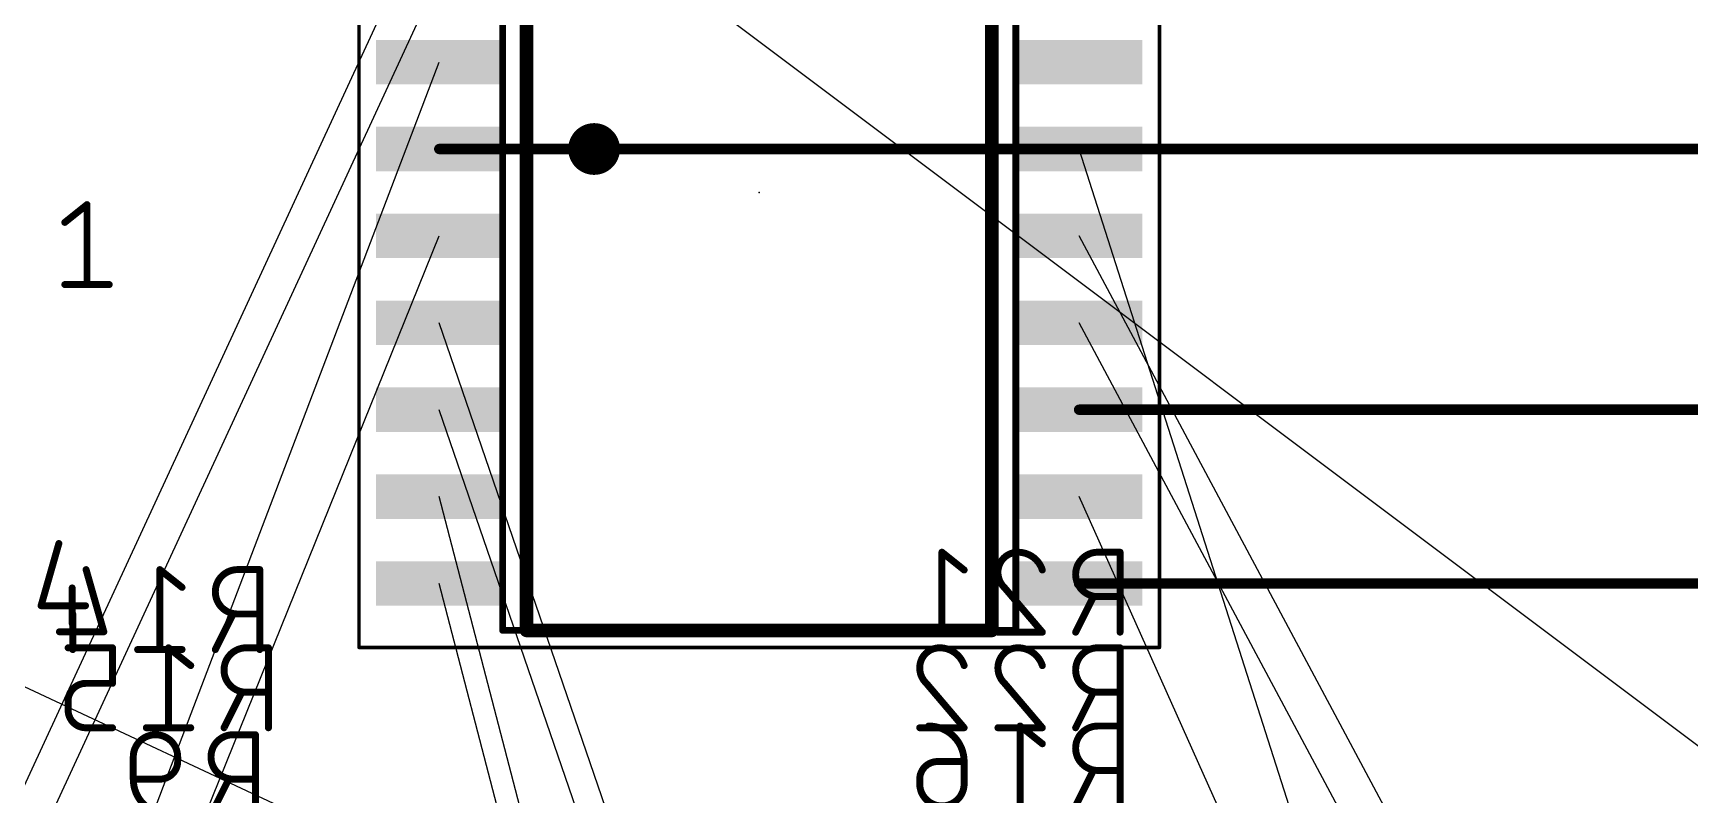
# Model space of a CAD drawing. Extents: x -15 to 70, y 0 to 100.
# Drawn here: x 13.27 to 37.48, y 19.64 to 30.78 of the extents above; entities that cross this region are included whole.
import ezdxf

# ---------------------------------------------------------------- set-up
doc = ezdxf.new("R2010")
doc.units = 0
for name, color, linetype in [('1', 12, 'CONTINUOUS'), ('16', 132, 'CONTINUOUS'), ('18', 110, 'CONTINUOUS'), ('19', 53, 'CONTINUOUS'), ('22', 253, 'CONTINUOUS'), ('24', 53, 'CONTINUOUS'), ('25', 253, 'CONTINUOUS'), ('26', 253, 'CONTINUOUS'), ('52', 253, 'CONTINUOUS')]:
    doc.layers.add(name, color=color, linetype=linetype)

# ---------------------------------------------------------------- blocks, each defined once
blk = doc.blocks.new('RECT')
blk.add_solid([(-0.5, -0.5), (0.5, -0.5), (-0.5, 0.5), (0.5, 0.5)])
blk = doc.blocks.new('ROUNDV')
at = {"const_width": 0.5}
blk.add_lwpolyline([(0, -0.25, 1), (0, 0.25, 1), (0, -0.25)], format="xyb", dxfattribs=at)

msp = doc.modelspace()

# ---------------------------------------------------------------- linework, layer by layer
at = {"layer": '1', "const_width": 0.1524}
msp.add_lwpolyline([(42.037, 29.083), (21.463, 29.083)], dxfattribs=at)
at = {"layer": '1', "const_width": 0.0762}
msp.add_lwpolyline([(21.463, 29.1211, 1), (21.463, 29.0449)], format="xyb", dxfattribs=at)
at = {"layer": '16', "const_width": 0.1524}
for points in [[(19.201, 29.083), (21.463, 29.083)], [(41.529, 25.273), (28.551, 25.273)], [(40.64, 22.733), (28.551, 22.733)]]:
    msp.add_lwpolyline(points, dxfattribs=at)
at = {"layer": '16', "const_width": 0.0762}
for points in [[(19.201, 29.1211, 1), (19.201, 29.0449)], [(21.463, 29.0449, 1), (21.463, 29.1211)], [(28.551, 25.3111, 1), (28.551, 25.2349)], [(28.551, 22.7711, 1), (28.551, 22.6949)]]:
    msp.add_lwpolyline(points, format="xyb", dxfattribs=at)
at = {"layer": '19'}
for p, q in [((44.749, 14.986), (19.201, 34.163)), ((10.98, 15.113), (19.201, 32.893)), ((10.98, 13.843), (19.201, 31.623)), ((10.98, 8.763), (19.201, 30.353)), ((42.037, 29.083), (21.463, 29.083)), ((35.618, 6.985), (28.551, 29.083)), ((10.98, 7.493), (19.201, 27.813)), ((35.618, 14.605), (28.551, 27.813)), ((23.299, 14.605), (19.201, 26.543)), ((35.618, 13.335), (28.551, 26.543)), ((23.299, 13.335), (19.201, 25.273)), ((23.299, 8.255), (19.201, 24.003)), ((35.618, 8.255), (28.551, 24.003)), ((17.78, 19.05), (9.779, 22.791)), ((23.299, 6.985), (19.201, 22.733))]:
    msp.add_line(p, q, dxfattribs=at)
at = {"layer": '22', "const_width": 0.2}
for points in [[(20.476, 34.848), (20.476, 22.048)], [(27.276, 22.048), (27.276, 34.848)], [(20.476, 22.048), (27.276, 22.048)]]:
    msp.add_lwpolyline(points, dxfattribs=at)
at = {"layer": '22', "const_width": 0.1}
for points in [[(20.476, 22.098, 1), (20.476, 21.998)], [(20.426, 22.048, 1), (20.526, 22.048)], [(27.226, 22.048, 1), (27.326, 22.048)], [(27.276, 21.998, 1), (27.276, 22.098)]]:
    msp.add_lwpolyline(points, format="xyb", dxfattribs=at)
at = {"layer": '24'}
msp.add_point((23.876, 28.448), dxfattribs=at)
at = {"layer": '25', "const_width": 0.1016}
for points in [[(13.728, 28.0106), (14.0525, 28.2702)], [(14.0525, 28.2702), (14.0525, 27.1018)], [(13.728, 27.1018), (14.3771, 27.1018)], [(13.641, 23.3172), (13.3814, 22.4084)], [(13.8357, 22.6681), (13.8357, 22.1488)], [(13.3814, 22.4084), (14.0305, 22.4084)]]:
    msp.add_lwpolyline(points, dxfattribs=at)
at = {"layer": '25', "const_width": 0.0508}
for points in [[(14.0779, 28.2702, 1), (14.0271, 28.2702)], [(14.0684, 28.2504, 1), (14.0367, 28.29)], [(13.7121, 28.0304, 1), (13.7439, 27.9907)], [(13.728, 27.1272, 1), (13.728, 27.0764)], [(14.0271, 27.1018, 1), (14.0779, 27.1018)], [(14.3771, 27.0764, 1), (14.3771, 27.1272)], [(13.6654, 23.3102, 1), (13.6166, 23.3242)], [(13.8611, 22.6681, 1), (13.8103, 22.6681)], [(13.3569, 22.4154, 1), (13.4058, 22.4015)], [(13.3814, 22.4338, 1), (13.3814, 22.383)], [(14.0305, 22.383, 1), (14.0305, 22.4338)], [(13.8103, 22.1488, 1), (13.8611, 22.1488)]]:
    msp.add_lwpolyline(points, format="xyb", dxfattribs=at)
at = {"layer": '26', "const_width": 0.1016}
for points in [[(26.8712, 22.9306), (26.5467, 23.1902)], [(26.5467, 23.1902), (26.5467, 22.0218)], [(29.1499, 23.1902), (28.8253, 23.1902)], [(29.1499, 22.0218), (29.1499, 23.1902)], [(14.0386, 22.9362), (14.2982, 22.0274)], [(15.4412, 22.6766), (15.1167, 22.9362)], [(15.1167, 22.9362), (15.1167, 21.7678)], [(16.5769, 22.9362), (16.2523, 22.9362)], [(16.5769, 21.7678), (16.5769, 22.9362)], [(27.4625, 22.6709), (28.0142, 22.0218)], [(28.5008, 22.0218), (28.7604, 22.5411)], [(28.8253, 22.5411), (29.1499, 22.5411)], [(13.8439, 22.2871), (13.8439, 21.7678)], [(15.9278, 21.7678), (16.1874, 22.2871)], [(16.2523, 22.2871), (16.5769, 22.2871)], [(14.2982, 22.0274), (13.6491, 22.0274)], [(26.8712, 22.0218), (26.2221, 22.0218)], [(28.0142, 22.0218), (27.3651, 22.0218)], [(14.4252, 21.7932), (13.7761, 21.7932)], [(14.4252, 21.2739), (14.4252, 21.7932)], [(15.4412, 21.7678), (14.7921, 21.7678)], [(15.5682, 21.5336), (15.2437, 21.7932)], [(15.2437, 21.7932), (15.2437, 20.6248)], [(16.7039, 21.7932), (16.3793, 21.7932)], [(16.7039, 20.6248), (16.7039, 21.7932)], [(29.1499, 21.7932), (28.8253, 21.7932)], [(29.1499, 20.6248), (29.1499, 21.7932)], [(14.0358, 21.2739), (14.4252, 21.2739)], [(26.3195, 21.2739), (26.8712, 20.6248)], [(27.4625, 21.2739), (28.0142, 20.6248)], [(13.7761, 20.8844), (13.7761, 21.0143)], [(16.0548, 20.6248), (16.3144, 21.1441)], [(16.3793, 21.1441), (16.7039, 21.1441)], [(28.5008, 20.6248), (28.7604, 21.1441)], [(28.8253, 21.1441), (29.1499, 21.1441)], [(14.4252, 20.6248), (14.0358, 20.6248)], [(15.5682, 20.6248), (14.9191, 20.6248)], [(26.8712, 20.6248), (26.2221, 20.6248)], [(28.0142, 20.6248), (27.3651, 20.6248)], [(28.0142, 20.3906), (27.6897, 20.6502)], [(27.6897, 20.6502), (27.6897, 19.4818)], [(29.1499, 20.6502), (28.8253, 20.6502)], [(29.1499, 19.4818), (29.1499, 20.6502)], [(16.5134, 20.5232), (16.1888, 20.5232)], [(16.5134, 19.3548), (16.5134, 20.5232)], [(14.7286, 20.1986), (14.7286, 19.8741)], [(15.3777, 20.1337), (15.3777, 20.1986)], [(26.8712, 20.1309), (26.4818, 20.1309)], [(26.8712, 19.8064), (26.8712, 20.1309)], [(14.7286, 19.8741), (15.1181, 19.8741)], [(15.8643, 19.3548), (16.1239, 19.8741)], [(16.1888, 19.8741), (16.5134, 19.8741)], [(26.2221, 19.8713), (26.2221, 19.8064)], [(28.5008, 19.4818), (28.7604, 20.0011)], [(28.8253, 20.0011), (29.1499, 20.0011)]]:
    msp.add_lwpolyline(points, dxfattribs=at)
at = {"layer": '26'}
for points, const_width in [([(26.5626, 23.21, 1), (26.5308, 23.1704)], 0.0508), ([(26.5721, 23.1902, 1), (26.5213, 23.1902)], 0.0508), ([(27.6572, 23.1902, 0.4142), (27.3651, 22.8981)], 0.1016), ([(28.0142, 22.9306, 0.3252), (27.6572, 23.1902)], 0.1016), ([(27.6572, 23.2156, 1), (27.6572, 23.1648)], 0.0508), ([(27.6572, 23.1648, 1), (27.6572, 23.2156)], 0.0508), ([(28.8253, 23.1902, 1), (28.8253, 22.5411)], 0.1016), ([(28.8253, 23.2156, 1), (28.8253, 23.1648)], 0.0508), ([(28.8253, 23.1648, 1), (28.8253, 23.2156)], 0.0508), ([(29.1753, 23.1902, 1), (29.1245, 23.1902)], 0.0508), ([(29.1499, 23.1648, 1), (29.1499, 23.2156)], 0.0508), ([(14.063, 22.9432, 1), (14.0142, 22.9292)], 0.0508), ([(15.1325, 22.956, 1), (15.1008, 22.9164)], 0.0508), ([(15.1421, 22.9362, 1), (15.0913, 22.9362)], 0.0508), ([(16.2523, 22.9362, 1), (16.2523, 22.2871)], 0.1016), ([(16.2523, 22.9616, 1), (16.2523, 22.9108)], 0.0508), ([(16.2523, 22.9108, 1), (16.2523, 22.9616)], 0.0508), ([(16.6023, 22.9362, 1), (16.5515, 22.9362)], 0.0508), ([(16.5769, 22.9108, 1), (16.5769, 22.9616)], 0.0508), ([(26.8554, 22.9107, 1), (26.8871, 22.9504)], 0.0508), ([(27.3651, 22.8981, 0.2053), (27.4625, 22.6709)], 0.1016), ([(27.3905, 22.8981, 1), (27.3397, 22.8981)], 0.0508), ([(27.3397, 22.8981, 1), (27.3905, 22.8981)], 0.0508), ([(27.9901, 22.9227, 1), (28.0384, 22.9384)], 0.0508), ([(15.4254, 22.6567, 1), (15.4571, 22.6964)], 0.0508), ([(27.4818, 22.6874, 1), (27.4431, 22.6545)], 0.0508), ([(27.445, 22.6525, 1), (27.48, 22.6893)], 0.0508), ([(28.7831, 22.5297, 1), (28.7377, 22.5524)], 0.0508), ([(28.8253, 22.5665, 1), (28.8253, 22.5157)], 0.0508), ([(28.8253, 22.5157, 1), (28.8253, 22.5665)], 0.0508), ([(29.1499, 22.5157, 1), (29.1499, 22.5665)], 0.0508), ([(13.8693, 22.2871, 1), (13.8185, 22.2871)], 0.0508), ([(16.2101, 22.2757, 1), (16.1647, 22.2984)], 0.0508), ([(16.2523, 22.3125, 1), (16.2523, 22.2617)], 0.0508), ([(16.2523, 22.2617, 1), (16.2523, 22.3125)], 0.0508), ([(16.5769, 22.2617, 1), (16.5769, 22.3125)], 0.0508), ([(13.6491, 22.0528, 1), (13.6491, 22.002)], 0.0508), ([(14.2738, 22.0205, 1), (14.3227, 22.0344)], 0.0508), ([(14.2982, 22.002, 1), (14.2982, 22.0528)], 0.0508), ([(26.2221, 22.0472, 1), (26.2221, 21.9964)], 0.0508), ([(26.5213, 22.0218, 1), (26.5721, 22.0218)], 0.0508), ([(26.8712, 21.9964, 1), (26.8712, 22.0472)], 0.0508), ([(27.3651, 22.0472, 1), (27.3651, 21.9964)], 0.0508), ([(27.9949, 22.0053, 1), (28.0336, 22.0383)], 0.0508), ([(28.0142, 21.9964, 1), (28.0142, 22.0472)], 0.0508), ([(28.478, 22.0332, 1), (28.5235, 22.0104)], 0.0508), ([(29.1245, 22.0218, 1), (29.1753, 22.0218)], 0.0508), ([(13.7761, 21.8186, 1), (13.7761, 21.7678)], 0.0508), ([(13.8185, 21.7678, 1), (13.8693, 21.7678)], 0.0508), ([(14.4506, 21.7932, 1), (14.3998, 21.7932)], 0.0508), ([(14.4252, 21.7678, 1), (14.4252, 21.8186)], 0.0508), ([(14.7921, 21.7932, 1), (14.7921, 21.7424)], 0.0508), ([(15.0913, 21.7678, 1), (15.1421, 21.7678)], 0.0508), ([(15.2595, 21.813, 1), (15.2278, 21.7734)], 0.0508), ([(15.2691, 21.7932, 1), (15.2183, 21.7932)], 0.0508), ([(15.4412, 21.7424, 1), (15.4412, 21.7932)], 0.0508), ([(15.905, 21.7792, 1), (15.9505, 21.7564)], 0.0508), ([(16.3793, 21.7932, 1), (16.3793, 21.1441)], 0.1016), ([(16.3793, 21.8186, 1), (16.3793, 21.7678)], 0.0508), ([(16.3793, 21.7678, 1), (16.3793, 21.8186)], 0.0508), ([(16.5515, 21.7678, 1), (16.6023, 21.7678)], 0.0508), ([(16.7293, 21.7932, 1), (16.6785, 21.7932)], 0.0508), ([(16.7039, 21.7678, 1), (16.7039, 21.8186)], 0.0508), ([(26.5142, 21.7932, 0.4142), (26.2221, 21.5011)], 0.1016), ([(26.8712, 21.5336, 0.3252), (26.5142, 21.7932)], 0.1016), ([(26.5142, 21.8186, 1), (26.5142, 21.7678)], 0.0508), ([(26.5142, 21.7678, 1), (26.5142, 21.8186)], 0.0508), ([(27.6572, 21.7932, 0.4142), (27.3651, 21.5011)], 0.1016), ([(28.0142, 21.5336, 0.3252), (27.6572, 21.7932)], 0.1016), ([(27.6572, 21.8186, 1), (27.6572, 21.7678)], 0.0508), ([(27.6572, 21.7678, 1), (27.6572, 21.8186)], 0.0508), ([(28.8253, 21.7932, 1), (28.8253, 21.1441)], 0.1016), ([(28.8253, 21.8186, 1), (28.8253, 21.7678)], 0.0508), ([(28.8253, 21.7678, 1), (28.8253, 21.8186)], 0.0508), ([(29.1753, 21.7932, 1), (29.1245, 21.7932)], 0.0508), ([(29.1499, 21.7678, 1), (29.1499, 21.8186)], 0.0508), ([(15.5524, 21.5137, 1), (15.5841, 21.5534)], 0.0508), ([(26.2221, 21.5011, 0.2053), (26.3195, 21.2739)], 0.1016), ([(26.2475, 21.5011, 1), (26.1967, 21.5011)], 0.0508), ([(26.8471, 21.5257, 1), (26.8954, 21.5414)], 0.0508), ([(27.3651, 21.5011, 0.2053), (27.4625, 21.2739)], 0.1016), ([(27.3905, 21.5011, 1), (27.3397, 21.5011)], 0.0508), ([(27.9901, 21.5257, 1), (28.0384, 21.5414)], 0.0508), ([(14.0358, 21.2739, 0.4142), (13.7761, 21.0143)], 0.1016), ([(14.0358, 21.2993, 1), (14.0358, 21.2485)], 0.0508), ([(14.0358, 21.2485, 1), (14.0358, 21.2993)], 0.0508), ([(14.4252, 21.2485, 1), (14.4252, 21.2993)], 0.0508), ([(26.1967, 21.5011, 1), (26.2475, 21.5011)], 0.0508), ([(26.3388, 21.2904, 1), (26.3001, 21.2575)], 0.0508), ([(26.302, 21.2555, 1), (26.337, 21.2923)], 0.0508), ([(27.3397, 21.5011, 1), (27.3905, 21.5011)], 0.0508), ([(27.4818, 21.2904, 1), (27.4431, 21.2575)], 0.0508), ([(27.445, 21.2555, 1), (27.48, 21.2923)], 0.0508), ([(13.8015, 21.0143, 1), (13.7507, 21.0143)], 0.0508), ([(14.3998, 21.2739, 1), (14.4506, 21.2739)], 0.0508), ([(16.3371, 21.1327, 1), (16.2917, 21.1554)], 0.0508), ([(16.3793, 21.1695, 1), (16.3793, 21.1187)], 0.0508), ([(16.3793, 21.1187, 1), (16.3793, 21.1695)], 0.0508), ([(16.7039, 21.1187, 1), (16.7039, 21.1695)], 0.0508), ([(28.7831, 21.1327, 1), (28.7377, 21.1554)], 0.0508), ([(28.8253, 21.1695, 1), (28.8253, 21.1187)], 0.0508), ([(28.8253, 21.1187, 1), (28.8253, 21.1695)], 0.0508), ([(29.1499, 21.1187, 1), (29.1499, 21.1695)], 0.0508), ([(13.7507, 21.0143, 1), (13.8015, 21.0143)], 0.0508), ([(13.7761, 20.8844, 0.4142), (14.0358, 20.6248)], 0.1016), ([(13.8015, 20.8844, 1), (13.7507, 20.8844)], 0.0508), ([(13.7507, 20.8844, 1), (13.8015, 20.8844)], 0.0508), ([(14.0358, 20.6502, 1), (14.0358, 20.5994)], 0.0508), ([(14.0358, 20.5994, 1), (14.0358, 20.6502)], 0.0508), ([(14.4252, 20.5994, 1), (14.4252, 20.6502)], 0.0508), ([(14.9191, 20.6502, 1), (14.9191, 20.5994)], 0.0508), ([(15.2183, 20.6248, 1), (15.2691, 20.6248)], 0.0508), ([(15.5682, 20.5994, 1), (15.5682, 20.6502)], 0.0508), ([(16.032, 20.6362, 1), (16.0775, 20.6134)], 0.0508), ([(16.6785, 20.6248, 1), (16.7293, 20.6248)], 0.0508), ([(26.2221, 20.6502, 1), (26.2221, 20.5994)], 0.0508), ([(26.8712, 20.1309, 0.4142), (26.352, 20.6502)], 0.1016), ([(26.352, 20.6756, 1), (26.352, 20.6248)], 0.0508), ([(26.8519, 20.6083, 1), (26.8906, 20.6413)], 0.0508), ([(26.8712, 20.5994, 1), (26.8712, 20.6502)], 0.0508), ([(27.3651, 20.6502, 1), (27.3651, 20.5994)], 0.0508), ([(27.7055, 20.67, 1), (27.6738, 20.6304)], 0.0508), ([(27.7151, 20.6502, 1), (27.6643, 20.6502)], 0.0508), ([(27.9949, 20.6083, 1), (28.0336, 20.6413)], 0.0508), ([(28.0142, 20.5994, 1), (28.0142, 20.6502)], 0.0508), ([(28.8253, 20.6502, 1), (28.8253, 20.0011)], 0.1016), ([(28.478, 20.6362, 1), (28.5235, 20.6134)], 0.0508), ([(28.8253, 20.6756, 1), (28.8253, 20.6248)], 0.0508), ([(28.8253, 20.6248, 1), (28.8253, 20.6756)], 0.0508), ([(29.1753, 20.6502, 1), (29.1245, 20.6502)], 0.0508), ([(29.1245, 20.6248, 1), (29.1753, 20.6248)], 0.0508), ([(29.1499, 20.6248, 1), (29.1499, 20.6756)], 0.0508), ([(15.3777, 20.1986, 1), (14.7286, 20.1986)], 0.1016), ([(16.1888, 20.5232, 1), (16.1888, 19.8741)], 0.1016), ([(16.1888, 20.5486, 1), (16.1888, 20.4978)], 0.0508), ([(16.1888, 20.4978, 1), (16.1888, 20.5486)], 0.0508), ([(16.5388, 20.5232, 1), (16.488, 20.5232)], 0.0508), ([(16.5134, 20.4978, 1), (16.5134, 20.5486)], 0.0508), ([(27.9984, 20.3707, 1), (28.0301, 20.4104)], 0.0508), ([(14.754, 20.1986, 1), (14.7032, 20.1986)], 0.0508), ([(14.7032, 20.1986, 1), (14.754, 20.1986)], 0.0508), ([(15.1181, 19.8741, 0.4142), (15.3777, 20.1337)], 0.1016), ([(15.4031, 20.1986, 1), (15.3523, 20.1986)], 0.0508), ([(15.3523, 20.1986, 1), (15.4031, 20.1986)], 0.0508), ([(15.4031, 20.1337, 1), (15.3523, 20.1337)], 0.0508), ([(15.3523, 20.1337, 1), (15.4031, 20.1337)], 0.0508), ([(26.4818, 20.1309, 0.4142), (26.2221, 19.8713)], 0.1016), ([(26.4818, 20.1563, 1), (26.4818, 20.1055)], 0.0508), ([(26.4818, 20.1055, 1), (26.4818, 20.1563)], 0.0508), ([(26.8966, 20.1309, 1), (26.8458, 20.1309)], 0.0508), ([(26.8458, 20.1309, 1), (26.8966, 20.1309)], 0.0508), ([(26.8712, 20.1055, 1), (26.8712, 20.1563)], 0.0508), ([(14.7286, 19.8995, 1), (14.7286, 19.8487)], 0.0508), ([(14.7286, 19.8741, 0.4142), (15.2479, 19.3548)], 0.1016), ([(14.754, 19.8741, 1), (14.7032, 19.8741)], 0.0508), ([(14.7032, 19.8741, 1), (14.754, 19.8741)], 0.0508), ([(15.1181, 19.8995, 1), (15.1181, 19.8487)], 0.0508), ([(15.1181, 19.8487, 1), (15.1181, 19.8995)], 0.0508), ([(16.1466, 19.8627, 1), (16.1012, 19.8854)], 0.0508), ([(16.1888, 19.8995, 1), (16.1888, 19.8487)], 0.0508), ([(16.1888, 19.8487, 1), (16.1888, 19.8995)], 0.0508), ([(16.5134, 19.8487, 1), (16.5134, 19.8995)], 0.0508), ([(26.2475, 19.8713, 1), (26.1967, 19.8713)], 0.0508), ([(26.1967, 19.8713, 1), (26.2475, 19.8713)], 0.0508), ([(26.2221, 19.8064, 1), (26.8712, 19.8064)], 0.1016), ([(26.2475, 19.8064, 1), (26.1967, 19.8064)], 0.0508), ([(26.8966, 19.8064, 1), (26.8458, 19.8064)], 0.0508), ([(28.7831, 19.9897, 1), (28.7377, 20.0124)], 0.0508), ([(28.8253, 20.0265, 1), (28.8253, 19.9757)], 0.0508), ([(28.8253, 19.9757, 1), (28.8253, 20.0265)], 0.0508), ([(29.1499, 19.9757, 1), (29.1499, 20.0265)], 0.0508), ([(26.1967, 19.8064, 1), (26.2475, 19.8064)], 0.0508), ([(26.8458, 19.8064, 1), (26.8966, 19.8064)], 0.0508)]:
    msp.add_lwpolyline(points, format="xyb", dxfattribs=dict(at, const_width=const_width))
at = {"layer": '52'}
for points, const_width in [([(18.026, 35.098), (18.026, 21.798)], 0.05), ([(29.726, 21.798), (29.726, 35.098)], 0.05), ([(20.126, 34.848), (20.126, 22.048)], 0.1), ([(27.626, 22.048), (27.626, 34.848)], 0.1), ([(20.126, 22.048), (27.626, 22.048)], 0.1), ([(18.026, 21.798), (29.726, 21.798)], 0.05)]:
    msp.add_lwpolyline(points, dxfattribs=dict(at, const_width=const_width))
for points, const_width in [([(20.126, 22.073, 1), (20.126, 22.023)], 0.05), ([(20.101, 22.048, 1), (20.151, 22.048)], 0.05), ([(27.601, 22.048, 1), (27.651, 22.048)], 0.05), ([(27.626, 22.023, 1), (27.626, 22.073)], 0.05), ([(18.026, 21.8105, 1), (18.026, 21.7855)], 0.025), ([(18.0135, 21.798, 1), (18.0385, 21.798)], 0.025), ([(29.7135, 21.798, 1), (29.7385, 21.798)], 0.025), ([(29.726, 21.7855, 1), (29.726, 21.8105)], 0.025)]:
    msp.add_lwpolyline(points, format="xyb", dxfattribs=dict(at, const_width=const_width))

# ---------------------------------------------------------------- block references
at = {"layer": '16', "xscale": 1.85, "yscale": 0.65, "rotation": 180}
for p in [(19.201, 30.353), (28.551, 30.353), (19.201, 29.083), (28.551, 29.083), (19.201, 27.813), (28.551, 27.813), (19.201, 26.543), (28.551, 26.543), (19.201, 25.273), (28.551, 25.273), (19.201, 24.003), (28.551, 24.003), (19.201, 22.733), (28.551, 22.733)]:
    msp.add_blockref('RECT', p, dxfattribs=at)
at = {"layer": '18', "xscale": 0.7564, "yscale": 0.7564}
msp.add_blockref('ROUNDV', (21.463, 29.083), dxfattribs=at)
msp.add_blockref('ROUNDV', (21.463, 29.083), dxfattribs=at)

doc.saveas('drawing.dxf')
